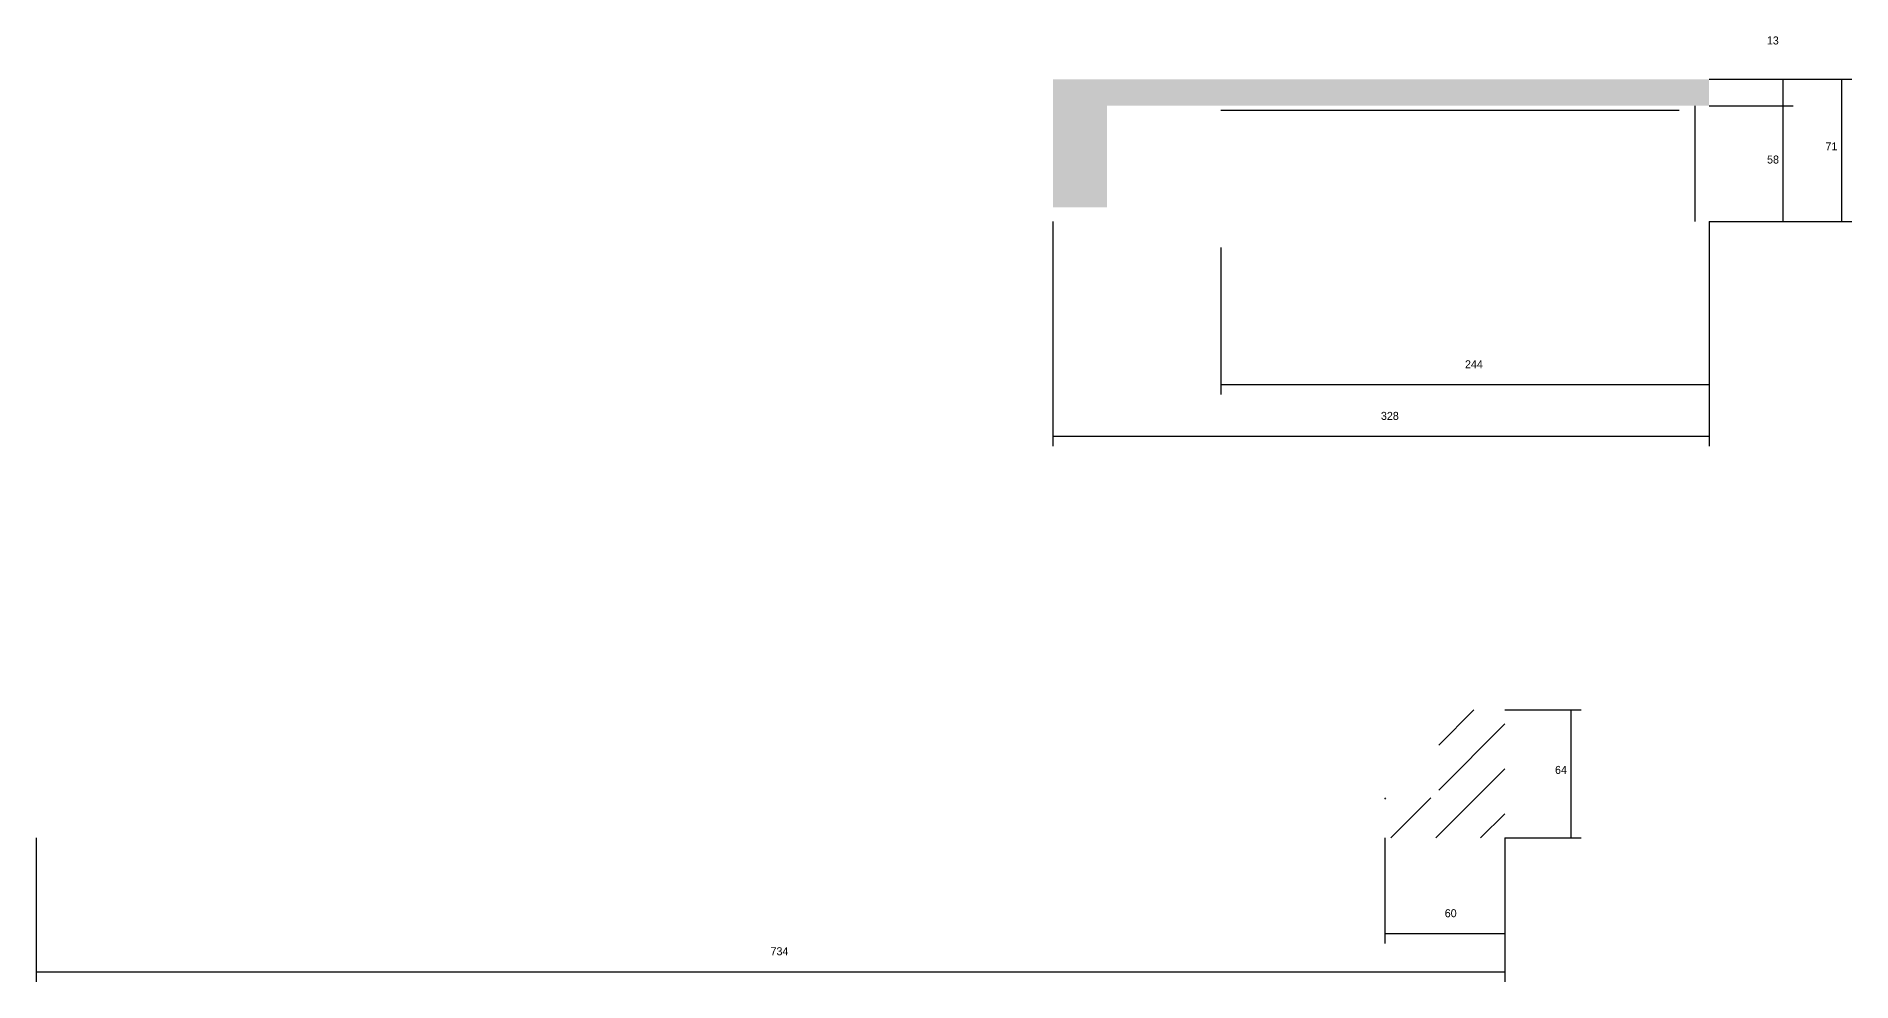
# Model space of a CAD drawing. Header units: metres. Extents: x -20965 to -18870, y 879 to 1418.
# Drawn here: x -20965 to -20057, y 946 to 1418 of the extents above; entities that cross this region are included whole.
import ezdxf

# ---------------------------------------------------------------- set-up
doc = ezdxf.new("R2010")
doc.units = ezdxf.units.M
for name, color, linetype in [('COTA', 241, 'Continuous'), ('Hachura', 253, 'Continuous'), ('SARR_2.2x7', 40, 'Continuous'), ('SARR_3.5x7', 81, 'Continuous')]:
    doc.layers.add(name, color=color, linetype=linetype)

msp = doc.modelspace()

# ---------------------------------------------------------------- hatches: boundary and pattern name
at = {"layer": 'COTA'}
h = msp.add_hatch(dxfattribs=at)
h.set_pattern_fill('AR-CONC', scale=0.03)
h.paths.add_polyline_path([(-20429.7, 1383.8), (-20128.7, 1383.8), (-20128.7, 1397), (-20456.7, 1397), (-20456.7, 1333), (-20429.7, 1333)])
at = {"layer": 'Hachura'}
h = msp.add_hatch(dxfattribs=at)
h.set_pattern_fill('ANSI31', scale=5)
h.paths.add_polyline_path([(-20230.8, 1017.9), (-20230.8, 1081.9), (-20263.8, 1081.9), (-20263.8, 1037.9), (-20290.8, 1037.9), (-20290.8, 1017.9)])

# ---------------------------------------------------------------- linework, layer by layer
at = {"layer": 'COTA'}
for p, q in [((-20456.7, 1326), (-20456.7, 1213.6)), ((-20128.7, 1326), (-20128.7, 1213.6)), ((-20128.7, 1326), (-20128.7, 1239.5)), ((-20372.7, 1313), (-20372.7, 1239.5)), ((-20372.7, 1244.5), (-20128.7, 1244.5)), ((-20456.7, 1218.6), (-20128.7, 1218.6)), ((-20230.8, 1081.9), (-20192.6, 1081.9)), ((-20197.6, 1017.9), (-20197.6, 1081.9)), ((-20964.8, 1017.9), (-20964.8, 946.1)), ((-20290.8, 1017.9), (-20290.8, 965.2)), ((-20230.8, 1017.9), (-20192.6, 1017.9)), ((-20230.8, 1017.9), (-20230.8, 946.1)), ((-20230.8, 1017.9), (-20230.8, 965.2)), ((-20290.8, 970.2), (-20230.8, 970.2)), ((-20964.8, 951.1), (-20230.8, 951.1))]:
    msp.add_line(p, q, dxfattribs=at)
at = {"layer": 'SARR_2.2x7'}
for p, q in [((-20372.7, 1381.6), (-20143.7, 1381.6)), ((-20135.7, 1326), (-20135.7, 1383.8))]:
    msp.add_line(p, q, dxfattribs=at)
at = {"layer": 'SARR_3.5x7'}
for p, q in [((-20128.7, 1397), (-20086.6, 1397)), ((-20128.7, 1397), (-20057.4, 1397)), ((-20091.6, 1383.8), (-20091.6, 1397)), ((-20062.4, 1326), (-20062.4, 1397)), ((-20128.7, 1383.8), (-20086.6, 1383.8)), ((-20128.7, 1383.8), (-20086.6, 1383.8)), ((-20091.6, 1326), (-20091.6, 1383.8)), ((-20128.7, 1326), (-20086.6, 1326)), ((-20128.7, 1326), (-20057.4, 1326))]:
    msp.add_line(p, q, dxfattribs=at)

# ---------------------------------------------------------------- texts
at = {"layer": 'COTA'}
for s, p in [('244', (-20250.7, 1252.6)), ('328', (-20292.7, 1226.8)), ('64', (-20205.7, 1049.9)), ('60', (-20260.8, 978.3)), ('734', (-20597.8, 959.3))]:
    msp.add_text(s, height=4, dxfattribs=at).set_placement(p)
at = {"layer": 'SARR_3.5x7'}
for s, p in [('13', (-20099.8, 1414.4)), ('71', (-20070.5, 1361.5)), ('58', (-20099.7, 1354.9))]:
    msp.add_text(s, height=4, dxfattribs=at).set_placement(p)

doc.saveas('drawing.dxf')
